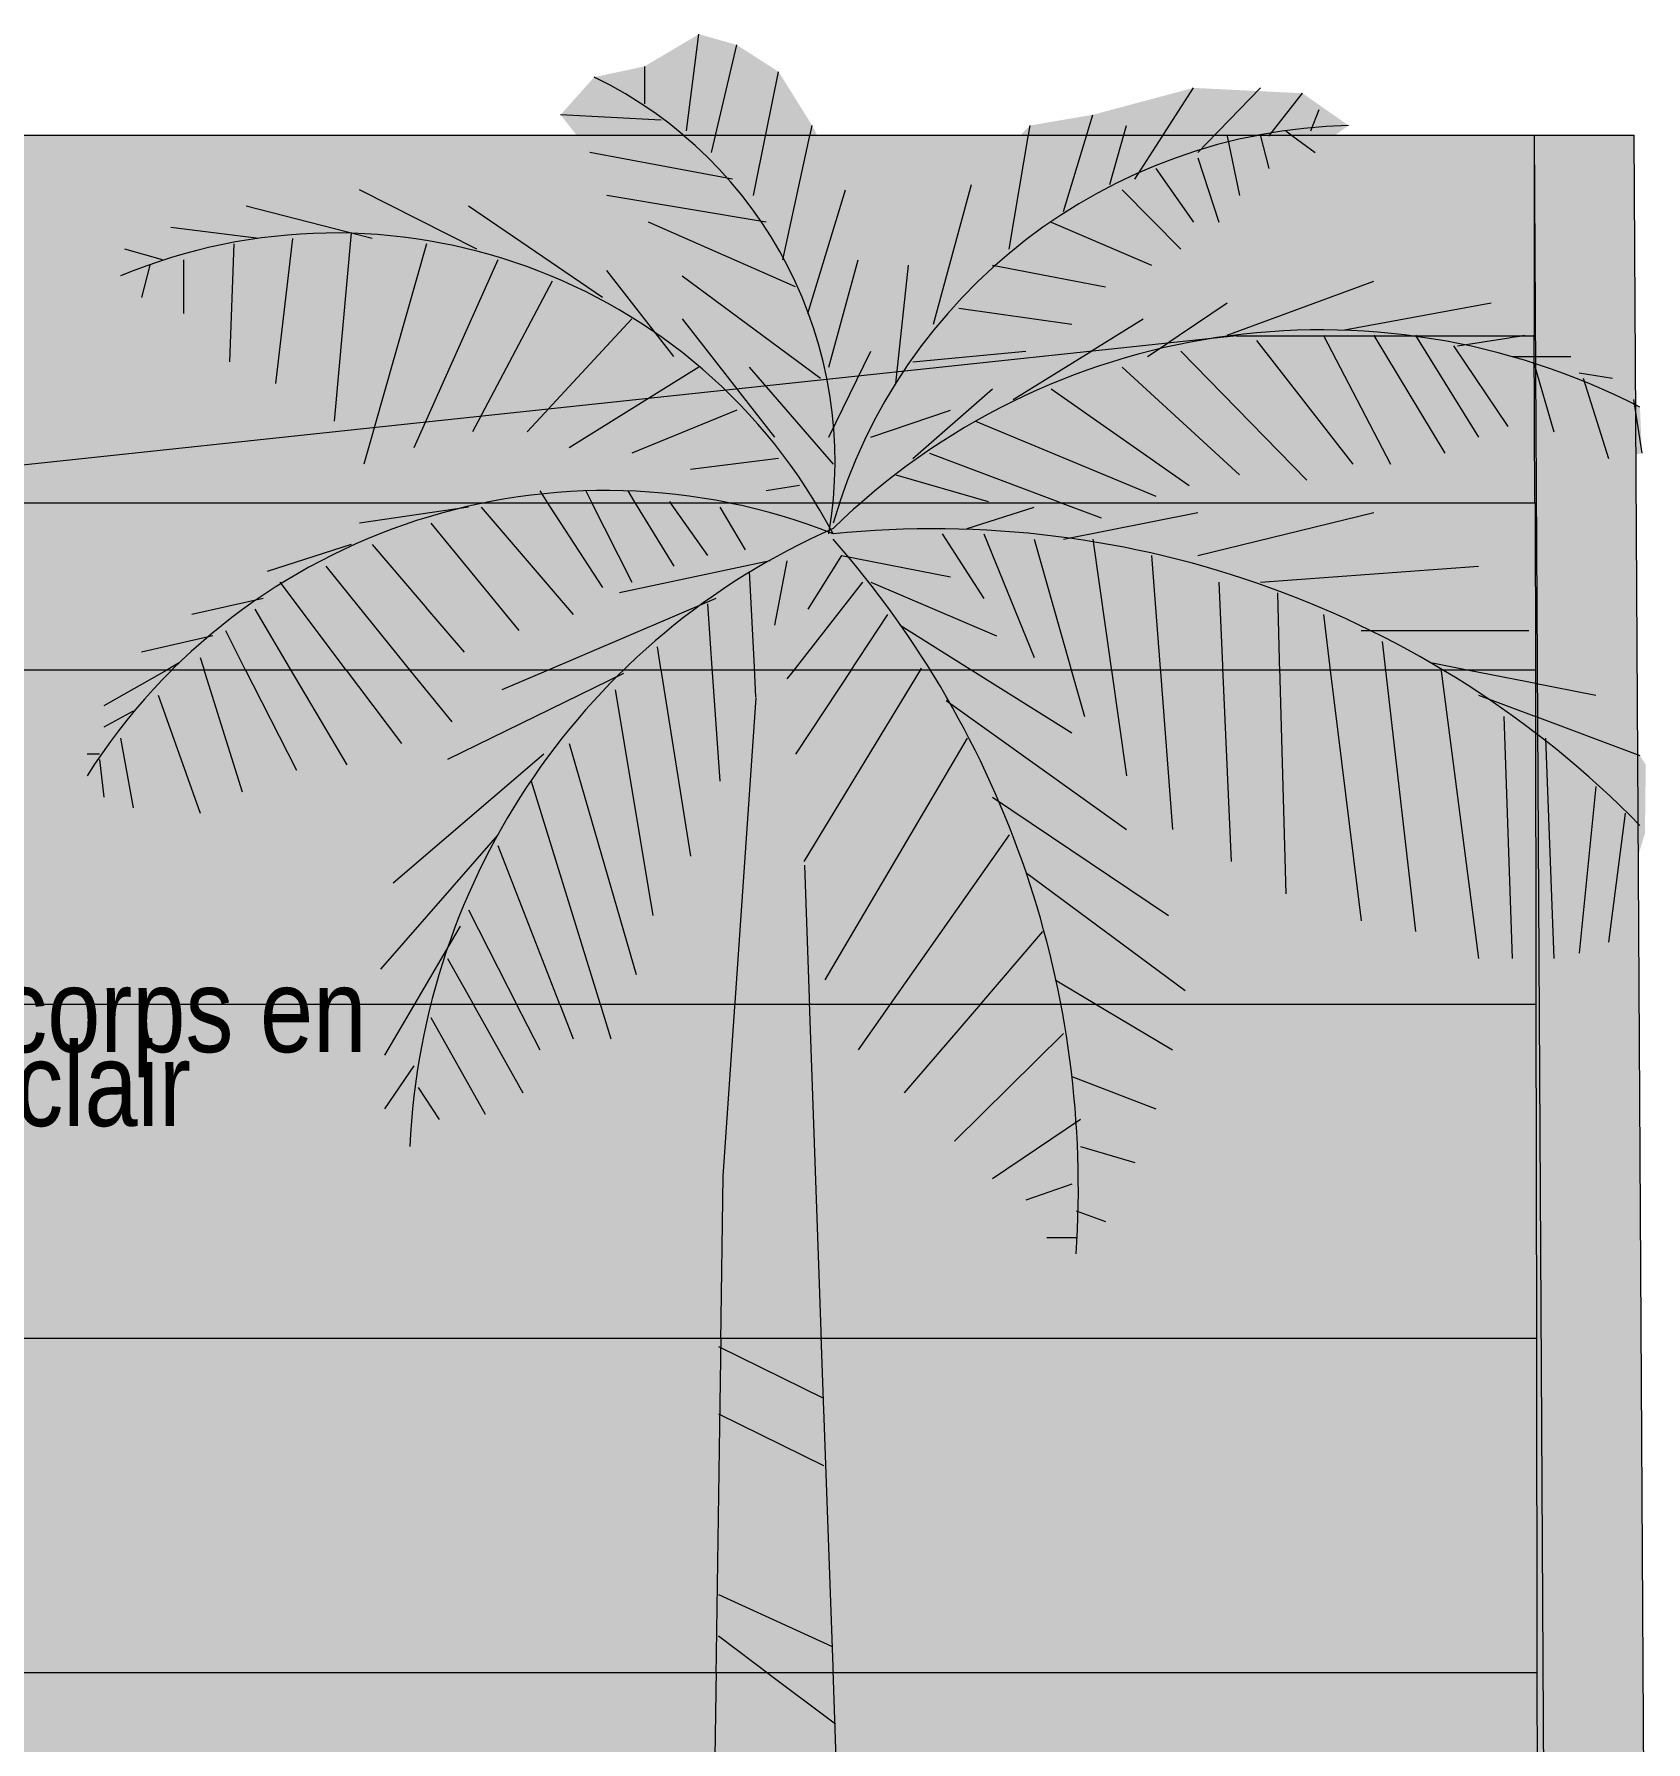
# Model space of a CAD drawing. Header units: centimetres. Extents: x -4381 to 5639, y -3920 to 4826.
# Drawn here: x 91.61 to 96.43, y 13.85 to 18.96 of the extents above; entities that cross this region are included whole.
import ezdxf
from ezdxf.xclip import XClip

# ---------------------------------------------------------------- set-up
doc = ezdxf.new("R2010")
doc.units = ezdxf.units.CM
doc.header["$MEASUREMENT"] = 0
doc.header["$XCLIPFRAME"] = 0
doc.set_wipeout_variables(frame=1)
doc.linetypes.add('Wipeout_Contour', pattern=[100, 0, -100])
for name, color, linetype in [('0- SITE', 7, 'Continuous'), ('Drawing & Figure', 7, 'Continuous'), ('Mur de clôture', 7, 'Continuous')]:
    doc.layers.add(name, color=color, linetype=linetype)
for name, color, linetype, lineweight in [('0- SITE_Pen_No__1', 7, 'Continuous', 5), ('00- Texts and Fills_Pen_No__7', 7, 'Continuous', 5), ('Mur de clôture_Pen_No__2', 8, 'Continuous', 5), ('Mur de clôture_Pen_No__7', 7, 'Continuous', 5)]:
    doc.layers.add(name, color=color, linetype=linetype, lineweight=lineweight)
for name, color, linetype, lineweight, true_color in [('0- SITE_Pen_No__178', 7, 'Continuous', 5, 0xbda888), ('0- SITE_Pen_No__184', 7, 'Continuous', 5, 0xc5d295), ('00-TREES_Pen_No__178', 7, 'Continuous', 5, 0xbda888), ('00-TREES_Pen_No__181', 7, 'Continuous', 5, 0xddeaa8), ('00-TREES_Pen_No__184', 7, 'Continuous', 5, 0xc5d295), ('00-TREES_Pen_No__185', 7, 'Continuous', 5, 0xbce39b), ('Mur de clôture_Pen_No__112', 7, 'Continuous', 5, 0xd5aaaa), ('Mur de clôture_Pen_No__180', 7, 'Continuous', 5, 0xe2e3c6), ('veg_Pen_No__158', 7, 'Continuous', 5, 0x7b6544)]:
    doc.layers.add(name, color=color, linetype=linetype, lineweight=lineweight, true_color=true_color)
doc.styles.add('GENERATED_STYLE_2', font='')
doc.styles.get('GENERATED_STYLE_2').set_extended_font_data('Arial Narrow Occidental')

# ---------------------------------------------------------------- blocks, each defined once
blk = doc.blocks.new('Drawing_10_10', base_point=(-363.0919, 10.6179))
at = {"layer": 'veg_Pen_No__158', "linetype": 'Continuous', "ltscale": 10}
for p, q in [((93.4319, 18.8624), (93.4319, 18.7499)), ((93.4821, 18.7016), (93.1811, 18.7177))]:
    blk.add_line(p, q, dxfattribs=at)
at = {"color": 254, "linetype": 'Wipeout_Contour', "lineweight": 0, "ltscale": 374.259352}
blk.add_wipeout([(96.0998, 16.0562), (88.2669, 16.0562), (88.2669, 15.9433), (96.1012, 15.0562)], dxfattribs=at).dxf.layer = '0- SITE'
at = {"layer": '0- SITE_Pen_No__178', "linetype": 'Continuous', "ltscale": 10}
blk.add_hatch(color=256, dxfattribs=at).paths.add_polyline_path([(96.0998, 16.0562), (88.2669, 16.0562), (88.2669, 15.9433), (96.1012, 15.0562)])
at = {"color": 254, "linetype": 'Wipeout_Contour', "lineweight": 0, "ltscale": 374.973997}
blk.add_wipeout([(96.0987, 17.0562), (88.2669, 17.0562), (88.2669, 16.9737), (96.0998, 16.0562)], dxfattribs=at).dxf.layer = '0- SITE'
at = {"color": 254, "linetype": 'Wipeout_Contour', "lineweight": 0, "ltscale": 651.836365}
blk.add_wipeout([(96.1012, 15.0562), (89.9669, 14.4609), (89.9669, 14.3179), (90.2669, 14.3179), (90.2669, 14.1179), (90.2669, 14.0562), (96.103, 14.0562)], dxfattribs=at).dxf.layer = '0- SITE'
at = {"layer": '0- SITE_Pen_No__178', "linetype": 'Continuous', "ltscale": 10}
blk.add_hatch(color=256, dxfattribs=at).paths.add_polyline_path([(96.0987, 17.0562), (88.2669, 17.0562), (88.2669, 16.9737), (96.0998, 16.0562)])
at = {"layer": '0- SITE_Pen_No__184', "linetype": 'Continuous', "ltscale": 10}
blk.add_hatch(color=256, dxfattribs=at).paths.add_polyline_path([(96.1012, 15.0562), (89.9669, 14.4609), (89.9669, 14.3179), (90.2669, 14.3179), (90.2669, 14.1179), (90.2669, 14.0562), (96.103, 14.0562)])
at = {"layer": 'veg_Pen_No__158', "linetype": 'Continuous', "ltscale": 10}
blk.add_line((93.6537, 14.2906), (93.9914, 14.1359), dxfattribs=at)
at = {"color": 254, "linetype": 'Wipeout_Contour', "lineweight": 0, "ltscale": 379.288149}
blk.add_wipeout([(96.0973, 17.5562), (90.2669, 17.5562), (90.2669, 17.3848), (96.0987, 17.0562)], dxfattribs=at).dxf.layer = '0- SITE'
at = {"color": 254, "linetype": 'Wipeout_Contour', "lineweight": 0, "ltscale": 277.425755}
blk.add_wipeout([(88.2669, 16.9737), (88.2669, 16.0562), (96.0998, 16.0562)], dxfattribs=at).dxf.layer = '0- SITE'
at = {"color": 254, "linetype": 'Wipeout_Contour', "lineweight": 0, "ltscale": 551.206945}
blk.add_wipeout([(88.2669, 15.1179), (89.9469, 15.1179), (89.9669, 15.1179), (89.9669, 15.0562), (96.1012, 15.0562), (88.2669, 15.9433)], dxfattribs=at).dxf.layer = '0- SITE'
at = {"color": 254, "linetype": 'Wipeout_Contour', "lineweight": 0, "ltscale": 555.959239}
blk.add_wipeout([(90.2669, 13.7179), (88.2669, 13.7179), (88.2669, 13.5771), (96.1046, 12.0562), (96.103, 14.0562), (90.2669, 14.0562)], dxfattribs=at).dxf.layer = '0- SITE'
at = {"layer": '0- SITE_Pen_No__178', "linetype": 'Continuous', "ltscale": 10}
for points in [[(88.2669, 16.9737), (88.2669, 16.0562), (96.0998, 16.0562)], [(90.2669, 13.7179), (88.2669, 13.7179), (88.2669, 13.5771), (96.1046, 12.0562), (96.103, 14.0562), (90.2669, 14.0562)]]:
    blk.add_hatch(color=256, dxfattribs=at).paths.add_polyline_path(points)
at = {"layer": '0- SITE_Pen_No__184', "linetype": 'Continuous', "ltscale": 10}
for points in [[(96.0973, 17.5562), (90.2669, 17.5562), (90.2669, 17.3848), (96.0987, 17.0562)], [(88.2669, 15.1179), (89.9469, 15.1179), (89.9669, 15.1179), (89.9669, 15.0562), (96.1012, 15.0562), (88.2669, 15.9433)]]:
    blk.add_hatch(color=256, dxfattribs=at).paths.add_polyline_path(points)
at = {"layer": 'veg_Pen_No__158', "linetype": 'Continuous', "ltscale": 10}
for p, q in [((91.9021, 16.9334), (91.8144, 16.8851)), ((96.0025, 16.9173), (96.0275, 16.1939)), ((91.8645, 16.853), (91.9021, 16.644)), ((93.2062, 16.8369), (93.4068, 16.1456)), ((94.3975, 16.853), (93.9711, 16.1295)), ((91.8018, 16.8047), (91.7642, 16.8047)), ((91.8018, 16.7886), (91.8144, 16.6761)), ((93.131, 16.8047), (92.6796, 16.4189)), ((93.0934, 16.7243), (93.3316, 15.9528)), ((94.4727, 16.6761), (94.9993, 16.3225)), ((92.9931, 16.5636), (92.6419, 16.1617)), ((94.5229, 16.5636), (94.0714, 15.9206)), ((92.9931, 16.5315), (93.2188, 15.9528)), ((93.9109, 16.473), (93.9544, 15.22)), ((94.573, 16.4511), (95.0495, 16.0974)), ((92.9053, 16.3386), (93.1185, 15.9206)), ((92.8802, 16.2903), (92.6545, 15.9045)), ((94.6232, 16.2743), (94.2093, 15.792)), ((92.8426, 16.1939), (93.0683, 15.792)), ((94.6608, 16.1295), (95.0119, 15.9206)), ((92.7924, 16.0171), (92.9554, 15.7277)), ((94.6858, 15.9688), (94.3598, 15.6473)), ((92.7423, 15.8724), (92.6545, 15.7438)), ((94.7109, 15.8402), (94.9617, 15.7438)), ((92.7548, 15.808), (92.8175, 15.7116)), ((94.736, 15.7116), (94.4727, 15.5348)), ((94.736, 15.6313), (94.899, 15.583)), ((94.7109, 15.5187), (94.573, 15.4704)), ((94.7234, 15.4383), (94.8113, 15.4062)), ((94.7234, 15.358), (94.6357, 15.358)), ((93.6537, 14.1669), (94.0034, 13.904))]:
    blk.add_line(p, q, dxfattribs=at)
at = {"layer": '00- Texts and Fills_Pen_No__7', "linetype": 'Continuous', "insert": (90.6104, 15.89), "char_height": 0.25, "width": 2.359623, "attachment_point": 4, "line_spacing_factor": 0.530688, "style": 'GENERATED_STYLE_2'}
blk.add_mtext('\\A1;{\\fArial Narrow Occidental|b0|i0|c0|p34;Garde-corps en vitrage clair}', dxfattribs=at)
at = {"color": 254, "linetype": 'Wipeout_Contour', "lineweight": 0, "ltscale": 286.358449}
blk.add_wipeout([(90.5136, 17.5562), (96.0956, 17.5562), (95.2031, 18.0562)], dxfattribs=at).dxf.layer = '0- SITE'
at = {"color": 254, "linetype": 'Wipeout_Contour', "lineweight": 0, "ltscale": 462.120529}
blk.add_wipeout([(90.2669, 17.2179), (88.2669, 17.2179), (88.2669, 17.0562), (96.0987, 17.0562), (90.2669, 17.3848)], dxfattribs=at).dxf.layer = '0- SITE'
at = {"color": 254, "linetype": 'Wipeout_Contour', "lineweight": 0, "ltscale": 280.185344}
blk.add_wipeout([(89.9669, 15.0562), (89.9669, 14.4609), (96.1012, 15.0562)], dxfattribs=at).dxf.layer = '0- SITE'
at = {"layer": '0- SITE_Pen_No__184', "linetype": 'Continuous', "ltscale": 10}
for points in [[(90.5136, 17.5562), (96.0956, 17.5562), (95.2031, 18.0562)], [(90.2669, 17.2179), (88.2669, 17.2179), (88.2669, 17.0562), (96.0987, 17.0562), (90.2669, 17.3848)], [(89.9669, 15.0562), (89.9669, 14.4609), (96.1012, 15.0562)]]:
    blk.add_hatch(color=256, dxfattribs=at).paths.add_polyline_path(points)
at = {"layer": '00-TREES_Pen_No__181', "linetype": 'Continuous', "ltscale": 10}
h = blk.add_hatch(color=256, dxfattribs=at)
h.paths.add_polyline_path([(93.2503, 13.5689), (93.2879, 13.4952), (93.355, 13.4711), (93.3066, 13.3526), (93.3442, 13.2789), (93.4433, 13.218), (93.5666, 13.2261), (93.6164, 13.1701), (93.587, 13.0958), (93.6613, 13.0594), (93.7478, 13.0354), (93.7358, 12.9983), (93.6679, 12.8938), (93.8284, 12.8704), (93.8483, 12.8089), (93.9721, 12.7482), (93.9974, 12.6621), (94.0719, 12.6063), (94.1705, 12.6141), (94.2686, 12.6818), (94.2553, 12.8121), (94.3343, 12.8374), (94.3213, 12.9289), (94.5023, 12.7647), (94.5276, 12.6786), (94.5465, 12.5184), (94.5477, 12.3704), (94.5489, 12.2153), (94.5644, 12.119), (94.5821, 11.9325), (94.6, 11.6612), (94.5654, 11.2693), (94.8297, 11.2693), (94.7716, 12.048), (94.7533, 12.2116), (94.7333, 12.2908), (94.7441, 12.4829), (94.7796, 12.6805), (94.9032, 12.8718), (94.971, 12.9763), (94.9942, 12.9536), (95.1052, 12.9544), (95.2487, 12.8446), (95.3151, 12.9244), (95.4385, 12.92), (95.4878, 12.9134), (95.5185, 13.044), (95.5681, 13.0197), (95.6718, 13.0452), (95.7282, 13.0456), (95.7519, 13.1621), (95.6328, 13.3039), (95.5832, 13.3405), (95.6263, 13.4572), (95.601, 13.538), (95.6303, 13.6246), (95.7237, 13.6253), (95.815, 13.663), (95.9014, 13.6584), (95.95, 13.7504), (95.8579, 13.8061), (95.8621, 13.9471), (95.8002, 13.9783), (95.8244, 14.0402), (95.848, 14.169), (95.7927, 14.2619), (95.7848, 14.3658), (95.7841, 14.4592), (95.7466, 14.5206), (95.7094, 14.5449), (95.6843, 14.5994), (95.6591, 14.6679), (95.6222, 14.6553), (95.5305, 14.6598), (95.4683, 14.7333), (95.2833, 14.7266), (95.332, 14.8133), (95.5049, 14.783), (95.5841, 14.7959), (95.6082, 14.8648), (95.6518, 14.9321), (95.7189, 14.9027), (95.7431, 14.9646), (95.6758, 15.0134), (95.6631, 15.0626), (95.6677, 15.149), (95.6372, 15.2157), (95.5631, 15.2222), (95.4942, 15.2463), (95.4882, 15.3449), (95.3404, 15.312), (95.389, 15.4111), (95.3202, 15.4229), (95.2038, 15.4343), (95.0922, 15.5145), (94.9939, 15.4697), (94.883, 15.4441), (94.9559, 15.5927), (94.8621, 15.6483), (94.7318, 15.6279), (94.5833, 15.6955), (94.4595, 15.7492), (94.3807, 15.6869), (94.3125, 15.6317), (94.27, 15.649), (94.2011, 15.6802), (94.1343, 15.6603), (93.9918, 15.6292), (93.9495, 15.6342), (93.8562, 15.6158), (93.7457, 15.5586), (93.7042, 15.4543), (93.6982, 15.3238), (93.7428, 15.2572), (93.7856, 15.1836), (93.8175, 15.1591), (93.7067, 15.1336), (93.6381, 15.1207), (93.5589, 15.1131), (93.4855, 15.0385), (93.4369, 14.9342), (93.4746, 14.8481), (93.4752, 14.7671), (93.4564, 14.6929), (93.5381, 14.6143), (93.5754, 14.5776), (93.5191, 14.5648), (93.4396, 14.5888), (93.3708, 14.6006), (93.3161, 14.6125), (93.2847, 14.5753), (93.3349, 14.4576), (93.3425, 14.396), (93.343, 14.3344), (93.3069, 14.2107), (93.2885, 14.0873), (93.3139, 13.9958), (93.3828, 13.977), (93.438, 13.9034), (93.6052, 13.9241), (93.6552, 13.8382), (93.6363, 13.7816), (93.5252, 13.7878), (93.4829, 13.7928), (93.3846, 13.7374), (93.3481, 13.6807), (93.3361, 13.6383), (93.2619, 13.6554)])
h.paths.add_polyline_path([(94.3958, 12.9648), (94.4143, 12.9737), (94.4504, 13.0973), (94.4869, 13.1522), (94.5451, 13.1568), (94.5917, 13.0544), (94.58, 12.9627), (94.5563, 12.8391), (94.4944, 12.8756)], flags=0)
h.paths.add_polyline_path([(94.6732, 13.147), (94.709, 13.1416), (94.783, 13.1422), (94.8449, 13.118), (94.9152, 13.0373), (94.7605, 12.8654), (94.7045, 12.8156), (94.7159, 12.939), (94.7223, 13.0184)], flags=0)
at = {"layer": '00-TREES_Pen_No__184', "linetype": 'Continuous', "lineweight": 0, "ltscale": 10, "true_color": 0x939d6f}
h = blk.add_hatch(color=55, dxfattribs=at)
h.paths.add_polyline_path([(90.0507, 12.9259), (90.0685, 12.8564), (90.1202, 12.8563), (90.1539, 12.8047), (90.1023, 12.8226), (90.1538, 12.753), (90.1022, 12.7352), (90.1021, 12.6657), (90.0684, 12.6657), (90.0842, 12.5784), (90.1537, 12.5604), (90.1715, 12.4909), (90.1894, 12.4909), (90.2767, 12.4908), (90.3462, 12.4054), (90.3978, 12.4053), (90.4494, 12.4053), (90.4852, 12.4211), (90.5011, 12.439), (90.5011, 12.4211), (90.5368, 12.3873), (90.5188, 12.2821), (90.5704, 12.2662), (90.6399, 12.2661), (90.7094, 12.2303), (90.7274, 12.2998), (90.7631, 12.3514), (90.7969, 12.3514), (90.8148, 12.3355), (90.8485, 12.3692), (90.8843, 12.3513), (90.9539, 12.5081), (90.9718, 12.526), (91.0572, 12.508), (91.1108, 12.5259), (91.1267, 12.5775), (91.1109, 12.6649), (91.1804, 12.6648), (91.2658, 12.6131), (91.3194, 12.5773), (91.3015, 12.5595), (91.2657, 12.49), (91.3193, 12.474), (91.3887, 12.4382), (91.4046, 12.4561), (91.4741, 12.4382), (91.5099, 12.4381), (91.492, 12.4044), (91.474, 12.2813), (91.5793, 12.3169), (91.613, 12.2653), (91.613, 12.2474), (91.6129, 12.1273), (91.6139, 12.1268), (91.7182, 12.1778), (91.752, 12.2294), (91.8214, 12.1956), (91.875, 12.1777), (91.9266, 12.126), (91.9445, 12.1598), (91.9446, 12.265), (91.8573, 12.3505), (91.8911, 12.3683), (91.9447, 12.3683), (91.9964, 12.5072), (92.0292, 12.5245), (92.0837, 12.386), (92.1531, 12.2291), (92.2046, 12.0722), (92.2561, 11.8994), (92.3075, 11.7246), (92.3252, 11.4644), (92.3607, 11.238), (92.3765, 11.0652), (92.412, 10.8209), (92.4118, 10.5787), (92.376, 10.4397), (92.3937, 10.2828), (92.3757, 10.1617), (92.3297, 10.0562), (92.6378, 10.0562), (92.5843, 10.231), (92.5507, 10.4574), (92.5153, 10.805), (92.4995, 10.9599), (92.4819, 11.222), (92.4642, 11.4464), (92.4466, 11.7244), (92.4308, 11.8813), (92.4468, 12.0203), (92.4648, 12.1951), (92.495, 12.4581), (92.5008, 12.4552), (92.5345, 12.4551), (92.5862, 12.4372), (92.5861, 12.334), (92.5701, 12.2804), (92.6555, 12.2803), (92.7091, 12.2107), (92.7607, 12.1412), (92.7428, 12.1591), (92.6395, 12.1254), (92.6216, 12.0718), (92.6216, 12.0381), (92.6215, 11.9685), (92.7088, 11.8811), (92.7089, 11.9506), (92.7944, 12.0895), (92.8302, 12.2106), (92.864, 12.1947), (92.9335, 12.1768), (92.9513, 12.1946), (93.0387, 12.2105), (93.0725, 12.1767), (93.1082, 12.1588), (93.1419, 12.1587), (93.2293, 12.1587), (93.2292, 12.0713), (93.2988, 12.1586), (93.2989, 12.2639), (93.3685, 12.3154), (93.4041, 12.1943), (93.4558, 12.2458), (93.438, 12.3332), (93.4202, 12.4544), (93.4738, 12.4186), (93.5433, 12.4543), (93.5592, 12.4026), (93.6644, 12.3489), (93.6981, 12.2635), (93.7159, 12.1761), (93.7516, 12.1582), (93.7854, 12.2098), (93.8033, 12.2098), (93.8728, 12.2455), (93.8728, 12.2634), (93.8371, 12.315), (93.8371, 12.3667), (93.9067, 12.3845), (94.0119, 12.3149), (93.9602, 12.297), (93.976, 12.2275), (94.0296, 12.2275), (94.0991, 12.1758), (94.0117, 12.1401), (94.0812, 12.1242), (94.0632, 12.0011), (94.1148, 11.9851), (94.1684, 11.9672), (94.1843, 11.9851), (94.2023, 12.0705), (94.1685, 12.0705), (94.2024, 12.2273), (94.254, 12.1757), (94.3414, 12.1577), (94.3593, 12.2093), (94.272, 12.2789), (94.3931, 12.3146), (94.4467, 12.2788), (94.4467, 12.3145), (94.4805, 12.3482), (94.5322, 12.3839), (94.5679, 12.366), (94.6196, 12.4176), (94.3776, 12.7316), (94.4292, 12.7494), (94.3241, 12.8528), (94.3599, 12.8885), (94.4115, 12.9579), (94.4632, 12.9916), (94.4475, 13.1823), (94.4119, 13.3392), (94.4477, 13.3908), (94.4993, 13.4086), (94.5172, 13.4444), (94.5172, 13.4602), (94.5511, 13.5655), (94.5689, 13.5654), (94.6027, 13.5654), (94.6027, 13.5992), (94.6027, 13.617), (94.5174, 13.7224), (94.5333, 13.7382), (94.5691, 13.7382), (94.6029, 13.8077), (94.5176, 13.8614), (94.4818, 13.8614), (94.4481, 13.9309), (94.4124, 13.9647), (94.3608, 13.9826), (94.343, 14.0522), (94.3092, 14.0859), (94.2735, 14.0701), (94.2735, 14.086), (94.2735, 14.1396), (94.2557, 14.225), (94.2737, 14.2786), (94.2916, 14.3481), (94.24, 14.364), (94.1863, 14.3482), (94.1169, 14.3641), (94.1169, 14.382), (94.1527, 14.4872), (94.1707, 14.5726), (94.1171, 14.6084), (93.978, 14.5906), (93.9443, 14.5569), (93.9264, 14.6085), (93.9086, 14.6264), (93.9444, 14.678), (93.9266, 14.7813), (93.8928, 14.7813), (93.7876, 14.835), (93.7538, 14.7993), (93.6149, 14.8868), (93.5613, 14.9385), (93.5097, 14.9564), (93.4919, 14.9902), (93.4224, 14.9743), (93.4064, 14.9386), (93.3529, 14.9903), (93.3369, 14.9387), (93.2834, 15.0261), (93.2496, 15.0261), (93.2318, 15.1294), (93.198, 15.044), (93.1802, 15.0957), (93.0411, 15.0084), (93.0054, 15.0601), (92.9717, 15.0601), (92.92, 15.078), (92.8664, 15.0443), (92.8664, 15.0602), (92.7969, 15.0603), (92.7274, 15.0603), (92.6242, 15.0783), (92.5725, 15.0962), (92.5368, 15.0605), (92.4673, 15.0963), (92.4335, 15.0963), (92.3641, 15.1301), (92.3283, 15.0964), (92.2767, 15.1302), (92.2767, 15.166), (92.2409, 15.1302), (92.1893, 15.1482), (92.1714, 15.1144), (92.0503, 15.1145), (92.0166, 15.2178), (91.9987, 15.1841), (91.9629, 15.1484), (91.9292, 15.1146), (91.8239, 15.0968), (91.7206, 15.0791), (91.669, 15.097), (91.5817, 15.1308), (91.5638, 15.0971), (91.5458, 15.0276), (91.4763, 15.0276), (91.4247, 15.0614), (91.3909, 15.0098), (91.373, 14.992), (91.3372, 14.9404), (91.2856, 14.9067), (91.1823, 14.8372), (91.1644, 14.8373), (91.0592, 14.8374), (91.0591, 14.7321), (91.0074, 14.75), (90.92, 14.6985), (90.9378, 14.6289), (90.9895, 14.611), (91.043, 14.5415), (90.9894, 14.5237), (90.9735, 14.5594), (90.904, 14.49), (90.9198, 14.4363), (90.9555, 14.3847), (90.9198, 14.3847), (90.9376, 14.3152), (90.9554, 14.2119), (90.9038, 14.2636), (90.8681, 14.3153), (90.8164, 14.3153), (90.7987, 14.4206), (90.747, 14.4206), (90.7112, 14.3511), (90.6953, 14.3511), (90.6953, 14.2816), (90.6952, 14.2121), (90.7646, 14.1247), (90.6952, 14.1764), (90.6594, 14.0891), (90.6256, 14.107), (90.572, 14.107), (90.5383, 14.1249), (90.5025, 14.0554), (90.5203, 14.0038), (90.556, 13.968), (90.556, 13.9164), (90.5023, 13.8985), (90.4865, 13.9502), (90.4507, 13.9165), (90.3991, 13.9503), (90.399, 13.8649), (90.3812, 13.8649), (90.3296, 13.8808), (90.2779, 13.865), (90.1905, 13.8651), (90.1726, 13.7777), (90.2084, 13.8114), (90.2599, 13.7598), (90.242, 13.726), (90.2241, 13.6724), (90.2777, 13.6029), (90.3114, 13.5174), (90.2777, 13.5691), (90.2418, 13.448), (90.2081, 13.448), (90.1723, 13.3944), (90.1544, 13.3607), (90.1543, 13.325), (90.1543, 13.2396), (90.2238, 13.2395), (90.1948, 13.2199), (90.1721, 13.1859), (90.1382, 13.0311), (90.1541, 12.9953), (90.1382, 13.0132), (90.1024, 12.9775)])
h.paths.add_polyline_path([(92.0744, 12.525), (92.0838, 12.525), (92.1176, 12.5071), (92.1692, 12.4733), (92.2049, 12.4197), (92.2386, 12.368), (92.2564, 12.3501), (92.2744, 12.3859), (92.3261, 12.4732), (92.3777, 12.5069), (92.4134, 12.4731), (92.4133, 12.3341), (92.3953, 12.1594), (92.3773, 12.0204), (92.3614, 11.9866), (92.3256, 11.9867), (92.2919, 12.0383), (92.2047, 12.2469)], flags=0)
at = {"layer": '00-TREES_Pen_No__185', "linetype": 'Continuous', "lineweight": 0, "ltscale": 10, "true_color": 0x5e714d}
h = blk.add_hatch(color=77, dxfattribs=at)
h.paths.add_polyline_path([(88.5935, 14.2795), (88.6263, 14.1583), (88.7771, 14.0988), (88.8588, 14.0069), (88.88, 13.877), (88.8407, 13.7234), (88.8827, 13.533), (88.9964, 13.4124), (89.0266, 13.2508), (89.161, 13.0697), (89.334, 12.7559), (89.3666, 12.655), (89.4558, 12.7048), (89.4683, 12.5835), (89.5989, 12.5238), (89.7925, 12.5369), (89.8813, 12.6388), (89.872, 12.7197), (89.9606, 12.8505), (90.0414, 12.8742), (90.1456, 12.8519), (90.2297, 12.4594), (90.26, 12.2775), (90.1817, 11.9415), (90.1546, 11.71), (90.1253, 11.386), (90.5124, 11.386), (90.4893, 11.4178), (90.407, 11.5993), (90.4057, 11.7611), (90.4353, 12.0447), (90.4742, 12.2474), (90.5545, 12.3203), (90.6348, 12.4018), (90.7753, 12.5533), (90.7757, 12.5041), (90.8255, 12.4236), (90.9794, 12.3323), (91.15, 12.3336), (91.242, 12.395), (91.2001, 12.5768), (91.1878, 12.6779), (91.3203, 12.7397), (91.4206, 12.8417), (91.408, 12.9745), (91.4679, 13.0878), (91.5885, 13.1899), (91.7811, 13.3331), (91.8703, 13.3829), (91.8809, 13.5044), (91.8081, 13.5761), (91.8068, 13.738), (91.8983, 13.8688), (91.987, 13.9823), (92.0467, 14.1128), (91.957, 14.1237), (91.9042, 14.2244), (91.895, 14.2938), (91.9544, 14.4561), (91.9818, 14.65), (91.8716, 14.6983), (91.8301, 14.8194), (91.8894, 15.002), (91.8284, 15.042), (91.8678, 15.1753), (91.8756, 15.2852), (91.7329, 15.4171), (91.6915, 15.5382), (91.7024, 15.6279), (91.5688, 15.6991), (91.5585, 15.9101), (91.3837, 16.0822), (91.253, 16.1621), (91.2717, 16.3531), (91.2383, 16.5552), (91.0067, 16.6054), (90.772, 16.6729), (90.6495, 16.805), (90.5281, 16.804), (90.4176, 16.8841), (90.2759, 16.8917), (90.1028, 16.8412), (89.8699, 16.6861), (89.801, 16.6162), (89.5874, 16.574), (89.4371, 16.5729), (89.3863, 16.4192), (89.2464, 16.1955), (89.1455, 16.1543), (89.0445, 16.1246), (89.0568, 16.0322), (88.9966, 15.971), (89.058, 15.8818), (89.0881, 15.7289), (89.0694, 15.5379), (88.9489, 15.4155), (88.901, 15.2619), (88.8502, 15.0996), (88.8922, 14.9092), (88.8037, 14.7668), (88.7238, 14.6332), (88.745, 14.5033), (88.714, 14.4018)])
h.paths.add_polyline_path([(90.3526, 12.8722), (90.4981, 12.8865), (90.6196, 12.8672), (90.701, 12.8158), (90.7537, 12.7352), (90.7588, 12.7181), (90.553, 12.5111), (90.4319, 12.4812)], flags=0)
at = {"layer": 'veg_Pen_No__158', "linetype": 'Continuous', "ltscale": 10}
for p, q in [((93.6668, 15.5426), (93.5949, 10.4262)), ((93.9544, 15.22), (94.0623, 12.1777)), ((93.6537, 15.0327), (93.9673, 14.878)), ((93.6537, 14.8317), (93.9673, 14.6771))]:
    blk.add_line(p, q, dxfattribs=at)
at = {"color": 254, "linetype": 'Wipeout_Contour', "lineweight": 0, "ltscale": 293.146844}
blk.add_wipeout([(96.091, 18.0562), (96.0956, 17.5562), (96.0942, 18.0562)], dxfattribs=at).dxf.layer = '0- SITE'
at = {"layer": '0- SITE_Pen_No__178', "linetype": 'Continuous', "ltscale": 10}
blk.add_hatch(color=256, dxfattribs=at).paths.add_polyline_path([(96.091, 18.0562), (96.0956, 17.5562), (96.0942, 18.0562)])
at = {"color": 254, "linetype": 'Wipeout_Contour', "lineweight": 0, "ltscale": 292.051797}
blk.add_wipeout([(96.0956, 17.5562), (95.3627, 18.0562), (95.2031, 18.0562)], dxfattribs=at).dxf.layer = '0- SITE'
at = {"layer": '0- SITE_Pen_No__178', "linetype": 'Continuous', "ltscale": 10}
blk.add_hatch(color=256, dxfattribs=at).paths.add_polyline_path([(96.0956, 17.5562), (95.3627, 18.0562), (95.2031, 18.0562)])
at = {"color": 254, "linetype": 'Wipeout_Contour', "lineweight": 0, "ltscale": 292.319303}
blk.add_wipeout([(96.0956, 17.5562), (95.544, 18.0562), (95.3627, 18.0562)], dxfattribs=at).dxf.layer = '0- SITE'
at = {"layer": '0- SITE_Pen_No__178', "linetype": 'Continuous', "ltscale": 10}
blk.add_hatch(color=256, dxfattribs=at).paths.add_polyline_path([(96.0956, 17.5562), (95.544, 18.0562), (95.3627, 18.0562)])
at = {"color": 254, "linetype": 'Wipeout_Contour', "lineweight": 0, "ltscale": 292.617667}
blk.add_wipeout([(96.0956, 17.5562), (95.698, 18.0562), (95.544, 18.0562)], dxfattribs=at).dxf.layer = '0- SITE'
at = {"layer": '0- SITE_Pen_No__178', "linetype": 'Continuous', "ltscale": 10}
blk.add_hatch(color=256, dxfattribs=at).paths.add_polyline_path([(96.0956, 17.5562), (95.698, 18.0562), (95.544, 18.0562)])
at = {"color": 254, "linetype": 'Wipeout_Contour', "lineweight": 0, "ltscale": 292.851042}
blk.add_wipeout([(96.0956, 17.5562), (95.8271, 18.0562), (95.698, 18.0562)], dxfattribs=at).dxf.layer = '0- SITE'
at = {"layer": '0- SITE_Pen_No__178', "linetype": 'Continuous', "ltscale": 10}
blk.add_hatch(color=256, dxfattribs=at).paths.add_polyline_path([(96.0956, 17.5562), (95.8271, 18.0562), (95.698, 18.0562)])
at = {"color": 254, "linetype": 'Wipeout_Contour', "lineweight": 0, "ltscale": 293.011052}
blk.add_wipeout([(96.0956, 17.5562), (95.9339, 18.0562), (95.8271, 18.0562)], dxfattribs=at).dxf.layer = '0- SITE'
at = {"layer": '0- SITE_Pen_No__178', "linetype": 'Continuous', "ltscale": 10}
blk.add_hatch(color=256, dxfattribs=at).paths.add_polyline_path([(96.0956, 17.5562), (95.9339, 18.0562), (95.8271, 18.0562)])
at = {"color": 254, "linetype": 'Wipeout_Contour', "lineweight": 0, "ltscale": 293.063274}
blk.add_wipeout([(96.0956, 17.5562), (96.021, 18.0562), (95.9339, 18.0562)], dxfattribs=at).dxf.layer = '0- SITE'
at = {"layer": '0- SITE_Pen_No__178', "linetype": 'Continuous', "ltscale": 10}
blk.add_hatch(color=256, dxfattribs=at).paths.add_polyline_path([(96.0956, 17.5562), (96.021, 18.0562), (95.9339, 18.0562)])
at = {"color": 254, "linetype": 'Wipeout_Contour', "lineweight": 0, "ltscale": 292.825948}
blk.add_wipeout([(96.0956, 17.5562), (96.091, 18.0562), (96.021, 18.0562)], dxfattribs=at).dxf.layer = '0- SITE'
at = {"layer": '0- SITE_Pen_No__178', "linetype": 'Continuous', "ltscale": 10}
blk.add_hatch(color=256, dxfattribs=at).paths.add_polyline_path([(96.0956, 17.5562), (96.091, 18.0562), (96.021, 18.0562)])
at = {"color": 254, "linetype": 'Wipeout_Contour', "lineweight": 0, "ltscale": 292.397853}
blk.add_wipeout([(96.4279, 12.6562), (96.0934, 18.6562), (96.1279, 12.6562)], dxfattribs=at).dxf.layer = 'Mur de clôture'
at = {"layer": 'Mur de clôture_Pen_No__180', "linetype": 'Continuous', "ltscale": 10}
blk.add_hatch(color=256, dxfattribs=at).paths.add_polyline_path([(96.4279, 12.6562), (96.0934, 18.6562), (96.1279, 12.6562)])
at = {"color": 254, "linetype": 'Wipeout_Contour', "lineweight": 0, "ltscale": 292.999414}
blk.add_wipeout([(96.4279, 12.6562), (96.3933, 18.6562), (96.0934, 18.6562)], dxfattribs=at).dxf.layer = 'Mur de clôture'
at = {"layer": 'Mur de clôture_Pen_No__180', "linetype": 'Continuous', "ltscale": 10}
blk.add_hatch(color=256, dxfattribs=at).paths.add_polyline_path([(96.4279, 12.6562), (96.3933, 18.6562), (96.0934, 18.6562)])
at = {"layer": 'Mur de clôture_Pen_No__7', "linetype": 'Continuous', "ltscale": 10}
blk.add_line((96.4279, 12.6562), (96.3933, 18.6562), dxfattribs=at)
at = {"layer": 'veg_Pen_No__158', "linetype": 'Continuous', "ltscale": 10}
for p, q in [((96.2282, 17.9461), (96.3285, 17.93)), ((96.2407, 17.93), (96.316, 17.6889)), ((96.3912, 17.8657), (96.4162, 17.7049)), ((96.2783, 16.7083), (96.2282, 16.2099)), ((96.3661, 16.6279), (96.316, 16.2421))]:
    blk.add_line(p, q, dxfattribs=at)
at = {"color": 254, "linetype": 'Wipeout_Contour', "lineweight": 0, "ltscale": 1011.34748}
blk.add_wipeout([(55.8299, 17.0562), (63.414, 17.0562), (63.6669, 16.9762), (63.6669, 17.2179), (61.6669, 17.2179), (61.6669, 17.8179), (90.2669, 17.8179), (90.2669, 17.5562), (90.5136, 17.5562), (95.2031, 18.0562), (96.0934, 18.0562), (96.0934, 18.6562), (55.8299, 18.6562)], dxfattribs=at).dxf.layer = 'Mur de clôture'
at = {"layer": '00-TREES_Pen_No__178', "linetype": 'Continuous', "lineweight": 0, "ltscale": 10, "true_color": 0x5e5444}
blk.add_hatch(color=251, dxfattribs=at).paths.add_polyline_path([(93.7629, 17.0037), (93.7219, 16.3433), (93.6668, 15.5426), (93.6424, 13.8112), (93.5949, 10.4262), (93.6174, 9.8205), (94.1368, 9.8205), (94.0638, 12.2961), (94.0393, 12.8259), (94.0034, 13.904), (93.9294, 15.9393), (93.8561, 17.0018), (93.8647, 17.0652), (93.8206, 17.1906)])
at = {"layer": 'Mur de clôture_Pen_No__112', "linetype": 'Continuous', "ltscale": 10}
blk.add_hatch(color=256, dxfattribs=at).paths.add_polyline_path([(55.8299, 17.0562), (63.414, 17.0562), (63.6669, 16.9762), (63.6669, 17.2179), (61.6669, 17.2179), (61.6669, 17.8179), (90.2669, 17.8179), (90.2669, 17.5562), (90.5136, 17.5562), (95.2031, 18.0562), (96.0934, 18.0562), (96.0934, 18.6562), (55.8299, 18.6562)])
at = {"layer": '0- SITE_Pen_No__1', "linetype": 'Continuous', "ltscale": 10}
for p, q in [((95.2031, 18.0562), (90.5136, 17.5562)), ((95.2031, 18.0562), (95.3627, 18.0562)), ((95.3627, 18.0562), (95.544, 18.0562)), ((95.544, 18.0562), (95.698, 18.0562)), ((95.698, 18.0562), (95.8271, 18.0562)), ((95.8271, 18.0562), (95.9339, 18.0562)), ((95.9339, 18.0562), (96.021, 18.0562))]:
    blk.add_line(p, q, dxfattribs=at)
at = {"layer": 'veg_Pen_No__158', "linetype": 'Continuous', "ltscale": 10}
for p, q in [((93.5573, 18.6695), (93.5949, 18.9588)), ((93.6326, 18.6052), (93.7078, 18.9267)), ((93.758, 18.4766), (93.8332, 18.8463)), ((94.899, 18.5248), (95.0746, 18.7981)), ((95.0871, 18.6052), (95.2752, 18.7981)), ((95.3003, 18.6534), (95.4006, 18.782)), ((94.6858, 18.4284), (94.7736, 18.7177)), ((95.4257, 18.6695), (95.4507, 18.7338)), ((93.8457, 18.2836), (93.9335, 18.6856)), ((94.5229, 18.3158), (94.5855, 18.6856)), ((94.8238, 18.5087), (94.8739, 18.6856)), ((95.1749, 18.6534), (95.2125, 18.4766)), ((95.2752, 18.6534), (95.3003, 18.5569)), ((95.3504, 18.6695), (95.4382, 18.6052)), ((93.6952, 18.5248), (93.2689, 18.6052)), ((94.9617, 18.5569), (95.0746, 18.3962)), ((95.0871, 18.5891), (95.1498, 18.3962)), ((94.2971, 18.0908), (94.41, 18.5087)), ((92.6169, 18.348), (92.2407, 18.4445)), ((92.9303, 18.3158), (92.5793, 18.4927)), ((93.3065, 18.1712), (92.9053, 18.4445)), ((93.7956, 18.3962), (93.319, 18.4766)), ((93.9209, 18.1229), (94.0338, 18.4927)), ((94.8614, 18.4927), (95.037, 18.3158)), ((93.8834, 18.2033), (93.4444, 18.3962)), ((94.6483, 18.3962), (94.9492, 18.2676)), ((92.2783, 18.348), (92.015, 18.3801)), ((92.3786, 18.348), (92.3285, 17.9139)), ((92.5542, 18.364), (92.504, 17.8014)), ((91.9899, 18.2836), (91.877, 18.3158)), ((92.2031, 18.3319), (92.1906, 17.9782)), ((92.7799, 18.3319), (92.5918, 17.6728)), ((91.9523, 18.2676), (91.9272, 18.1712)), ((92.0526, 18.2836), (92.0526, 18.1229)), ((92.9931, 18.2836), (92.7423, 17.721)), ((93.5197, 17.9943), (93.319, 18.2515)), ((93.9837, 17.9621), (94.0714, 18.2836)), ((94.1843, 17.9139), (94.2219, 18.2676)), ((94.4727, 18.2676), (94.8113, 18.2033)), ((93.156, 18.2194), (92.9178, 17.7693)), ((93.5448, 18.2354), (93.9585, 17.93)), ((95.1749, 18.0586), (95.6137, 18.2194)), ((94.3724, 18.139), (94.7109, 18.0908)), ((94.9366, 17.9943), (95.1749, 18.1551)), ((95.526, 18.0747), (95.9649, 18.1551)), ((93.3943, 18.1069), (93.0808, 17.7693)), ((93.5448, 18.1069), (93.8206, 17.7532)), ((94.5354, 17.8657), (94.9241, 18.1069)), ((95.2626, 18.0425), (95.5511, 17.6728)), ((95.4633, 18.0586), (95.6639, 17.6728)), ((95.6137, 18.0586), (95.8269, 17.7049)), ((95.7391, 18.0586), (95.9273, 17.7532)), ((95.8645, 18.0265), (96.0652, 18.0586)), ((93.9837, 17.7532), (94.109, 18.0104)), ((94.2344, 17.9782), (94.573, 18.0104)), ((95.037, 18.0104), (95.4131, 17.6246)), ((95.852, 18.0265), (96.015, 17.7854)), ((93.5949, 17.9621), (93.2062, 17.721)), ((93.7454, 17.9621), (93.9962, 17.6728)), ((94.8614, 17.9621), (95.2125, 17.6406)), ((94.2344, 17.6889), (94.4727, 17.8979)), ((94.6483, 17.8979), (95.062, 17.6085)), ((93.7078, 17.8336), (93.3943, 17.7049)), ((94.109, 17.7532), (94.3473, 17.8336)), ((94.4225, 17.8014), (94.9617, 17.5764)), ((93.8332, 17.6889), (93.5698, 17.6567)), ((94.2846, 17.7049), (94.7987, 17.5121)), ((94.1843, 17.6406), (94.4601, 17.5603)), ((93.1185, 17.5924), (93.3065, 17.3031)), ((93.2564, 17.5924), (93.3943, 17.3191)), ((93.3818, 17.5924), (93.5197, 17.3674)), ((93.8959, 17.6085), (93.7956, 17.5924)), ((92.9053, 17.5442), (92.5793, 17.496)), ((92.9429, 17.5442), (93.2188, 17.2227)), ((93.5072, 17.5603), (93.6201, 17.3995)), ((93.6576, 17.5442), (93.7329, 17.4156)), ((94.3975, 17.4799), (94.598, 17.5442)), ((94.6858, 17.4478), (95.0871, 17.5282)), ((95.0871, 17.3995), (95.6137, 17.5282)), ((92.7924, 17.496), (93.0557, 17.1745)), ((92.5542, 17.4317), (92.3034, 17.3513)), ((92.6169, 17.4317), (92.8927, 17.1102)), ((94.3222, 17.4638), (94.4476, 17.2709)), ((94.4476, 17.4638), (94.598, 17.0941)), ((94.598, 17.4478), (94.7485, 16.9173)), ((94.7736, 17.4478), (94.8739, 16.7404)), ((93.8081, 17.3834), (93.3567, 17.287)), ((93.8583, 17.3834), (93.8206, 17.1906)), ((94.0213, 17.3995), (93.9209, 17.2388)), ((94.0213, 17.3995), (94.3473, 17.3352)), ((94.9492, 17.3995), (95.0119, 16.5797)), ((92.4789, 17.3674), (92.8552, 16.9012)), ((93.7454, 17.3513), (93.7643, 16.9755)), ((95.2752, 17.3191), (95.9273, 17.3674)), ((92.2908, 17.2709), (92.0777, 17.2227)), ((92.341, 17.3191), (92.7047, 16.8369)), ((93.6451, 17.2709), (93.0056, 16.9976)), ((94.0839, 17.3191), (93.8583, 17.0298)), ((94.109, 17.3191), (94.4852, 17.1584)), ((95.1498, 17.3191), (95.1874, 16.4832)), ((95.3254, 17.287), (95.3504, 16.3868)), ((92.2658, 17.2388), (92.5416, 16.7726)), ((93.6201, 17.2549), (93.6576, 16.7243)), ((94.1592, 17.2227), (93.8834, 16.8047)), ((95.4633, 17.2227), (95.5762, 16.3064)), ((92.178, 17.1745), (92.3911, 16.7565)), ((94.1968, 17.1906), (94.7109, 16.8691)), ((92.1404, 17.1584), (91.9272, 17.1102)), ((93.4696, 17.1262), (93.5698, 16.4993)), ((95.6388, 17.1423), (95.7391, 16.2743)), ((92.0401, 17.078), (91.8144, 16.9494)), ((92.1028, 17.0941), (92.2282, 16.6922)), ((93.3693, 17.0458), (92.8426, 16.7886)), ((94.2595, 17.0619), (93.9084, 16.4832)), ((95.8144, 17.0619), (95.9273, 16.1939)), ((91.9774, 16.9816), (92.1028, 16.6279)), ((93.3442, 16.9976), (93.457, 16.3225)), ((93.7652, 16.9729), (93.6668, 15.5426)), ((94.3347, 16.9655), (94.8739, 16.5797))]:
    blk.add_line(p, q, dxfattribs=at)
for centre, radius, start, end in [((92.7231, 17.6796), 1.2789, 350.285, 64.1123), ((95.5788, 17.0386), 1.6474, 91.4032, 163.882), ((92.5083, 16.6836), 1.6801, 27.6711, 112.5305), ((93.3178, 15.7519), 1.8414, 68.3831, 147.5322), ((94.8522, 15.5353), 2.1246, 113.7592, 177.4133), ((91.7907, 15.5048), 2.9393, 356.1943, 41.3785)]:
    blk.add_arc(centre, radius, start, end, dxfattribs=at)
at = {"color": 254, "linetype": 'Wipeout_Contour', "lineweight": 0, "ltscale": 1459.948737}
blk.add_wipeout([(96.0934, 18.6562), (96.0934, 18.0562), (96.0956, 17.5562), (96.0973, 17.5562), (96.0987, 17.0562), (96.0998, 16.0562), (96.1012, 15.0562), (96.103, 14.0562), (96.1046, 12.0562), (96.1058, 11.0562), (96.1067, 10.8562), (96.1075, 10.5562), (96.1237, 10.5562), (96.1279, 10.2992), (96.1279, 12.6562)], dxfattribs=at).dxf.layer = 'Mur de clôture'
at = {"layer": '00-TREES_Pen_No__181', "linetype": 'Continuous', "ltscale": 10}
blk.add_hatch(color=256, dxfattribs=at).paths.add_polyline_path([(96.4276, 16.773), (96.2906, 16.9861), (95.9446, 17.3733), (95.6137, 17.5282), (95.0871, 17.5282), (94.868, 17.5394), (94.9617, 17.5764), (95.062, 17.6085), (95.2125, 17.6406), (95.4131, 17.6246), (95.5511, 17.6728), (95.6639, 17.6728), (95.8269, 17.7049), (95.9273, 17.7532), (96.015, 17.7854), (96.1529, 17.7693), (96.316, 17.6889), (96.4162, 17.7049), (96.4102, 17.8428), (96.3285, 17.93), (95.9649, 18.1551), (95.6137, 18.2194), (95.1749, 18.1551), (94.9119, 18.0993), (94.573, 18.0104), (94.7109, 18.0908), (94.8343, 18.1795), (95.5385, 18.6856), (95.4006, 18.782), (95.0746, 18.7981), (94.7736, 18.7177), (94.5855, 18.6856), (94.41, 18.5087), (94.2219, 18.2676), (94.109, 18.0104), (94.0695, 18.2768), (94.0338, 18.4927), (93.9335, 18.6856), (93.8332, 18.8463), (93.7078, 18.9267), (93.5949, 18.9588), (93.4319, 18.8624), (93.2815, 18.8302), (93.1811, 18.7177), (93.2689, 18.6052), (93.319, 18.4766), (93.5448, 18.2354), (93.5448, 18.1069), (93.319, 18.2515), (92.9053, 18.4445), (92.5793, 18.4927), (92.2407, 18.4445), (92.015, 18.3801), (91.8782, 18.3376), (91.877, 18.3158), (91.8501, 18.2384), (91.9272, 18.1712), (92.0211, 18.0963), (92.1906, 17.9782), (92.504, 17.8014), (92.6179, 17.7643), (92.7642, 17.7703), (92.9178, 17.7693), (93.0234, 17.7333), (93.1121, 17.6233), (92.5481, 17.4955), (92.3034, 17.3513), (92.0777, 17.2227), (91.9272, 17.1102), (91.8039, 16.9369), (91.6879, 16.6619), (91.9021, 16.644), (92.1028, 16.6279), (92.2282, 16.6922), (92.5416, 16.7726), (92.8552, 16.9012), (92.9831, 17.0889), (93.1084, 17.1479), (93.2188, 17.2227), (93.0056, 16.9976), (92.8426, 16.7886), (92.6796, 16.4189), (92.6179, 16.1735), (92.6286, 15.7853), (92.6844, 15.593), (92.9397, 15.7174), (93.1555, 15.8301), (93.3048, 15.892), (93.388, 16.0584), (93.5927, 16.453), (93.7629, 17.0037), (93.8106, 17.158), (93.8583, 17.0298), (93.8404, 16.8023), (93.9167, 16.3074), (93.9466, 16.1255), (94.0714, 15.9206), (94.2093, 15.792), (94.3598, 15.6473), (94.4587, 15.5335), (94.533, 15.4542), (94.6174, 15.3569), (94.7121, 15.2801), (94.7587, 15.2878), (94.8239, 15.3902), (94.8958, 15.5668), (94.9617, 15.7438), (95.0119, 15.9206), (95.0495, 16.0974), (94.9993, 16.3225), (94.8647, 16.5863), (94.7881, 16.8224), (94.882, 16.7286), (95.0119, 16.5797), (95.187, 16.4641), (95.3504, 16.3868), (95.5773, 16.2742), (95.7352, 16.2529), (95.9186, 16.1676), (96.1426, 16.174), (96.3103, 16.1902), (96.4251, 16.5676)])
at = {"layer": 'Mur de clôture_Pen_No__2', "linetype": 'Continuous', "ltscale": 10}
blk.add_hatch(color=256, dxfattribs=at).paths.add_polyline_path([(96.0934, 18.6562), (96.0934, 18.0562), (96.0956, 17.5562), (96.0973, 17.5562), (96.0987, 17.0562), (96.0998, 16.0562), (96.1012, 15.0562), (96.103, 14.0562), (96.1046, 12.0562), (96.1058, 11.0562), (96.1067, 10.8562), (96.1075, 10.5562), (96.1237, 10.5562), (96.1279, 10.2992), (96.1279, 12.6562)])
at = {"layer": '0- SITE_Pen_No__1', "linetype": 'Continuous', "ltscale": 10}
for p, q in [((96.021, 18.0562), (96.091, 18.0562)), ((96.0942, 18.0562), (96.091, 18.0562)), ((96.0956, 17.5562), (96.0942, 18.0562)), ((96.0973, 17.5562), (90.2669, 17.5562)), ((96.0987, 17.0562), (96.0973, 17.5562)), ((96.0987, 17.0562), (88.2669, 17.0562)), ((96.0998, 16.0562), (96.0987, 17.0562)), ((96.0998, 16.0562), (88.2669, 16.0562)), ((96.1012, 15.0562), (96.0998, 16.0562)), ((96.1012, 15.0562), (88.2669, 15.0562)), ((96.103, 14.0562), (96.1012, 15.0562)), ((96.103, 14.0562), (90.2669, 14.0562)), ((96.1046, 12.0562), (96.103, 14.0562))]:
    blk.add_line(p, q, dxfattribs=at)
at = {"layer": 'Mur de clôture_Pen_No__7', "linetype": 'Continuous', "ltscale": 10}
for p, q in [((55.8299, 18.6562), (96.0934, 18.6562)), ((96.0934, 18.6562), (96.1279, 12.6562)), ((96.0934, 18.6562), (96.3933, 18.6562)), ((96.0934, 18.6562), (96.0934, 18.0562))]:
    blk.add_line(p, q, dxfattribs=at)
at = {"layer": 'veg_Pen_No__158', "linetype": 'Continuous', "ltscale": 10}
for p, q in [((96.0275, 17.9943), (96.2031, 17.9943)), ((96.0903, 17.9782), (96.1529, 17.7693)), ((95.5762, 17.1745), (96.0777, 17.1745)), ((95.7893, 17.078), (96.2783, 16.9816)), ((95.9273, 16.9816), (96.4102, 16.8003)), ((96.1278, 16.853), (96.1529, 16.1939))]:
    blk.add_line(p, q, dxfattribs=at)
for centre, radius, start, end in [((95.4551, 15.986), 2.0881, 62.7771, 134.3213), ((94.2965, 14.5185), 2.9606, 44.4434, 95.8227)]:
    blk.add_arc(centre, radius, start, end, dxfattribs=at)

msp = doc.modelspace()

# ---------------------------------------------------------------- block references
at = {"layer": 'Drawing & Figure', "color": 151, "linetype": 'Continuous', "lineweight": 5, "ltscale": 10, "true_color": 0x80c2ff}
ref = msp.add_blockref('Drawing_10_10', (-363.09186, 10.61787), dxfattribs=at)
XClip(ref).set_block_clipping_path([(51.7463984619, 0.9963282177), (100.4426918859, 21.3288080632)])

doc.saveas('drawing.dxf')
